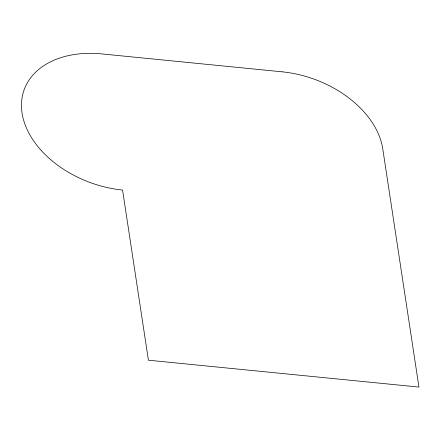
<?xml version="1.0" encoding="UTF-8"?>
<svg xmlns="http://www.w3.org/2000/svg" width="441" height="441" viewBox="0 0 441 441"><rect width="100%" height="100%" fill="white"/><g stroke="black" fill="none" stroke-linecap="round" stroke-linejoin="round"><path stroke-width="0.66" d="M282.251 71.839L101.893 53.923A93.801 64.447 20.3 0 0 22.05 113.028A93.801 64.447 20.3 0 0 122.565 190.049L148.413 360.203L418.95 387.077L382.766 148.86A93.801 64.447 20.3 0 0 282.251 71.839"/></g></svg>
